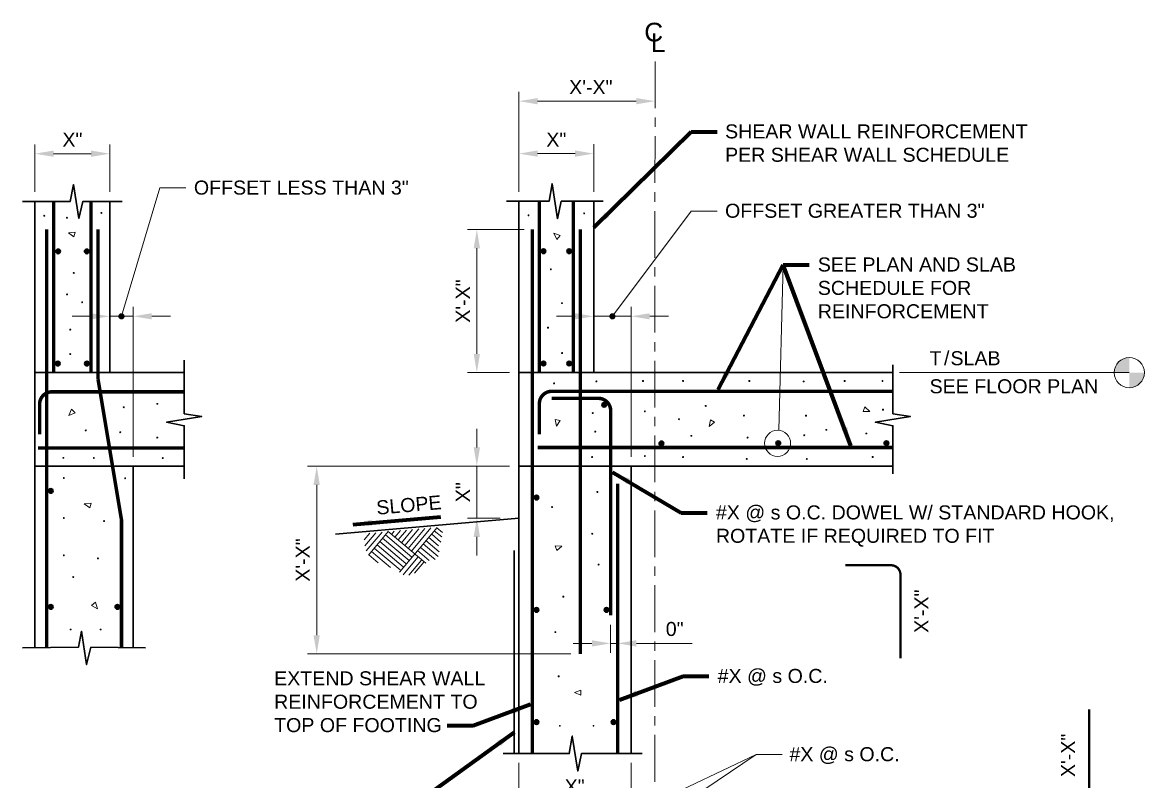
# Model space of a CAD drawing. Header units: inches. Extents: x -1630 to -1510, y 1601 to 1758.
# Drawn here: x -1629.7 to -1509.6, y 1677.3 to 1758.4 of the extents above; entities that cross this region are included whole.
import ezdxf

# ---------------------------------------------------------------- set-up
doc = ezdxf.new("R2010")
doc.units = ezdxf.units.IN
doc.header["$LTSCALE"] = 5
doc.header["$MEASUREMENT"] = 0
doc.linetypes.add('CENTER', pattern=[2, 1.25, -0.25, 0.25, -0.25])
doc.linetypes.add('HIDDEN', pattern=[0.375, 0.25, -0.125])
for name, color, linetype, lineweight in [('S-ANNO-DIMS', 1, 'Continuous', 20), ('S-ANNO-TEXT', 7, 'Continuous', 20), ('S-DETL', 3, 'Continuous', 30), ('S-DETL-PATT', 7, 'Continuous', 15), ('S-GRID', 9, 'CENTER', 20)]:
    doc.layers.add(name, color=color, linetype=linetype, lineweight=lineweight)
doc.styles.add('Romans', font='arial.ttf')
doc.dimstyles.get("Standard").update_dxf_attribs({"dimtxt": 0.18, "dimasz": 0.18, "dimexe": 0.18, "dimexo": 0.0625, "dimgap": 0.09, "dimtad": 0, "dimtih": 1, "dimtoh": 1, "dimdec": 4, "dimzin": 0, "dimdsep": 46, "dimtxsty": 'Standard', "dimcen": 0.09, "dimadec": 0, "dimazin": 0, "dimtfac": 1, "dimtdec": 4, "dimtofl": 0, "dimtmove": 0, "dimatfit": 3, "dimfxl": 1, "dimtolj": 1, "dimtzin": 0, "dimarcsym": 0})

# ---------------------------------------------------------------- blocks, each defined once
blk = doc.blocks.new('*D2')
at = {"layer": 'Defpoints', "color": 0, "transparency": 16777216}
for p in [(-1576.61, 1680.25), (-1564.61, 1680.25), (-1576.61, 1675.25)]:
    blk.add_point(p, dxfattribs=at)
at = {"layer": 'S-ANNO-DIMS', "transparency": 16777216}
for p, q in [((-1576.61, 1679.25), (-1576.61, 1674.25)), ((-1564.61, 1679.25), (-1564.61, 1674.25)), ((-1566.61, 1675.25), (-1574.61, 1675.25))]:
    blk.add_line(p, q, dxfattribs=at)
for points in [[(-1574.61, 1675.58), (-1574.61, 1674.91), (-1576.61, 1675.25)], [(-1566.61, 1675.58), (-1566.61, 1674.91), (-1564.61, 1675.25)]]:
    blk.add_solid(points, dxfattribs=at)
at = {"layer": 'S-ANNO-DIMS', "transparency": 16777216, "insert": (-1570.65, 1676.75), "char_height": 1.5, "attachment_point": 5, "style": 'Romans'}
blk.add_mtext('\\A1;X"', dxfattribs=at)
blk = doc.blocks.new('*D3')
at = {"layer": 'Defpoints', "color": 0, "transparency": 16777216}
for p in [(-1576.61, 1749.99), (-1562.06, 1749.99), (-1576.61, 1739.29)]:
    blk.add_point(p, dxfattribs=at)
at = {"layer": 'S-ANNO-DIMS', "transparency": 16777216}
for p, q in [((-1576.61, 1740.29), (-1576.61, 1750.99)), ((-1564.06, 1749.99), (-1574.61, 1749.99))]:
    blk.add_line(p, q, dxfattribs=at)
for points in [[(-1574.61, 1750.32), (-1574.61, 1749.65), (-1576.61, 1749.99)], [(-1564.06, 1750.32), (-1564.06, 1749.65), (-1562.06, 1749.99)]]:
    blk.add_solid(points, dxfattribs=at)
at = {"layer": 'S-ANNO-DIMS', "transparency": 16777216, "insert": (-1568.92, 1751.49), "char_height": 1.5, "attachment_point": 5, "style": 'Romans'}
blk.add_mtext('\\A1;X\'-X"', dxfattribs=at)
blk = doc.blocks.new('*D4')
at = {"layer": 'Defpoints', "color": 0, "transparency": 16777216}
for p in [(-1576.61, 1744.38), (-1576.61, 1739.29), (-1568.61, 1739.29)]:
    blk.add_point(p, dxfattribs=at)
at = {"layer": 'S-ANNO-DIMS', "transparency": 16777216}
for p, q in [((-1576.61, 1740.29), (-1576.61, 1745.38)), ((-1570.61, 1744.38), (-1574.61, 1744.38)), ((-1568.61, 1740.29), (-1568.61, 1745.38))]:
    blk.add_line(p, q, dxfattribs=at)
for points in [[(-1574.61, 1744.72), (-1574.61, 1744.05), (-1576.61, 1744.38)], [(-1570.61, 1744.72), (-1570.61, 1744.05), (-1568.61, 1744.38)]]:
    blk.add_solid(points, dxfattribs=at)
at = {"layer": 'S-ANNO-DIMS', "transparency": 16777216, "insert": (-1572.61, 1745.88), "char_height": 1.5, "attachment_point": 5, "style": 'Romans'}
blk.add_mtext('\\A1;X"', dxfattribs=at)
blk = doc.blocks.new('*D5')
at = {"layer": 'Defpoints', "color": 0, "transparency": 16777216}
for p in [(-1598.24, 1710.97), (-1576.61, 1710.97), (-1570.05, 1690.9)]:
    blk.add_point(p, dxfattribs=at)
at = {"layer": 'S-ANNO-DIMS', "transparency": 16777216}
for p, q in [((-1577.61, 1710.97), (-1599.24, 1710.97)), ((-1598.24, 1692.9), (-1598.24, 1708.97)), ((-1571.05, 1690.9), (-1599.24, 1690.9))]:
    blk.add_line(p, q, dxfattribs=at)
for points in [[(-1598.58, 1708.97), (-1597.91, 1708.97), (-1598.24, 1710.97)], [(-1598.58, 1692.9), (-1597.91, 1692.9), (-1598.24, 1690.9)]]:
    blk.add_solid(points, dxfattribs=at)
at = {"layer": 'S-ANNO-DIMS', "transparency": 16777216, "insert": (-1599.74, 1700.94), "char_height": 1.5, "attachment_point": 5, "rotation": 90, "style": 'Romans'}
blk.add_mtext('\\A1;X\'-X"', dxfattribs=at)
blk = doc.blocks.new('*D6')
at = {"layer": 'Defpoints', "color": 0, "transparency": 16777216}
for p in [(-1581.11, 1710.97), (-1576.61, 1710.97), (-1577.61, 1705.41)]:
    blk.add_point(p, dxfattribs=at)
at = {"layer": 'S-ANNO-DIMS', "transparency": 16777216}
for p, q in [((-1581.11, 1712.97), (-1581.11, 1714.97)), ((-1577.61, 1710.97), (-1582.11, 1710.97)), ((-1581.11, 1705.41), (-1581.11, 1710.97)), ((-1578.61, 1705.41), (-1582.11, 1705.41)), ((-1581.11, 1703.41), (-1581.11, 1701.41))]:
    blk.add_line(p, q, dxfattribs=at)
for points in [[(-1581.45, 1712.97), (-1580.78, 1712.97), (-1581.11, 1710.97)], [(-1581.45, 1703.41), (-1580.78, 1703.41), (-1581.11, 1705.41)]]:
    blk.add_solid(points, dxfattribs=at)
at = {"layer": 'S-ANNO-DIMS', "transparency": 16777216, "insert": (-1582.61, 1708.19), "char_height": 1.5, "attachment_point": 5, "rotation": 90, "style": 'Romans'}
blk.add_mtext('\\A1;X"', dxfattribs=at)
blk = doc.blocks.new('*D7')
at = {"layer": 'Defpoints', "color": 0, "transparency": 16777216}
for p in [(-1568.61, 1726.99), (-1568.61, 1720.97), (-1564.61, 1710.97)]:
    blk.add_point(p, dxfattribs=at)
at = {"layer": 'S-ANNO-DIMS', "transparency": 16777216}
for p, q in [((-1568.61, 1721.97), (-1568.61, 1727.99)), ((-1564.61, 1711.97), (-1564.61, 1727.99)), ((-1570.61, 1726.99), (-1572.61, 1726.99)), ((-1564.61, 1726.99), (-1568.61, 1726.99)), ((-1562.61, 1726.99), (-1560.61, 1726.99))]:
    blk.add_line(p, q, dxfattribs=at)
for points in [[(-1570.61, 1727.32), (-1570.61, 1726.66), (-1568.61, 1726.99)], [(-1562.61, 1727.32), (-1562.61, 1726.66), (-1564.61, 1726.99)]]:
    blk.add_solid(points, dxfattribs=at)
blk = doc.blocks.new('*D8')
at = {"layer": 'Defpoints', "color": 0, "transparency": 16777216}
for p in [(-1566.8, 1695.03), (-1566.05, 1695.03), (-1566.8, 1692.03)]:
    blk.add_point(p, dxfattribs=at)
at = {"layer": 'S-ANNO-DIMS', "transparency": 16777216}
for p, q in [((-1566.8, 1694.03), (-1566.8, 1691.03)), ((-1566.05, 1694.03), (-1566.05, 1691.03)), ((-1568.8, 1692.03), (-1570.8, 1692.03)), ((-1566.8, 1692.03), (-1566.05, 1692.03)), ((-1564.05, 1692.03), (-1558.09, 1692.03))]:
    blk.add_line(p, q, dxfattribs=at)
for points in [[(-1568.8, 1692.36), (-1568.8, 1691.69), (-1566.8, 1692.03)], [(-1564.05, 1692.36), (-1564.05, 1691.69), (-1566.05, 1692.03)]]:
    blk.add_solid(points, dxfattribs=at)
at = {"layer": 'S-ANNO-DIMS', "transparency": 16777216, "insert": (-1559.95, 1693.56), "char_height": 1.5, "attachment_point": 5, "style": 'Romans'}
blk.add_mtext('\\A1;0"', dxfattribs=at)
blk = doc.blocks.new('*D13')
at = {"layer": 'Defpoints', "color": 0, "transparency": 16777216}
for p in [(-1620.38, 1726.99), (-1620.38, 1720.97), (-1617.88, 1710.97)]:
    blk.add_point(p, dxfattribs=at)
at = {"layer": 'S-ANNO-DIMS', "transparency": 16777216}
for p, q in [((-1620.38, 1721.97), (-1620.38, 1727.99)), ((-1617.88, 1711.97), (-1617.88, 1727.99)), ((-1622.38, 1726.99), (-1624.38, 1726.99)), ((-1617.88, 1726.99), (-1620.38, 1726.99)), ((-1615.88, 1726.99), (-1613.88, 1726.99))]:
    blk.add_line(p, q, dxfattribs=at)
for points in [[(-1622.38, 1727.32), (-1622.38, 1726.66), (-1620.38, 1726.99)], [(-1615.88, 1727.32), (-1615.88, 1726.66), (-1617.88, 1726.99)]]:
    blk.add_solid(points, dxfattribs=at)
blk = doc.blocks.new('*D10')
at = {"layer": 'Defpoints', "color": 0, "transparency": 16777216}
for p in [(-1628.38, 1744.37), (-1628.38, 1739.28), (-1620.38, 1739.28)]:
    blk.add_point(p, dxfattribs=at)
at = {"layer": 'S-ANNO-DIMS', "transparency": 16777216}
for p, q in [((-1628.38, 1740.28), (-1628.38, 1745.37)), ((-1622.38, 1744.37), (-1626.38, 1744.37)), ((-1620.38, 1740.28), (-1620.38, 1745.37))]:
    blk.add_line(p, q, dxfattribs=at)
for points in [[(-1626.38, 1744.71), (-1626.38, 1744.04), (-1628.38, 1744.37)], [(-1622.38, 1744.71), (-1622.38, 1744.04), (-1620.38, 1744.37)]]:
    blk.add_solid(points, dxfattribs=at)
at = {"layer": 'S-ANNO-DIMS', "transparency": 16777216, "insert": (-1624.37, 1745.87), "char_height": 1.5, "attachment_point": 5, "style": 'Romans'}
blk.add_mtext('\\A1;X"', dxfattribs=at)
blk = doc.blocks.new('*D12')
at = {"layer": 'Defpoints', "color": 0, "transparency": 16777216}
for p in [(-1581.11, 1736.27), (-1575.04, 1736.27), (-1576.61, 1720.97)]:
    blk.add_point(p, dxfattribs=at)
at = {"layer": 'S-ANNO-DIMS', "transparency": 16777216}
for p, q in [((-1576.04, 1736.27), (-1582.11, 1736.27)), ((-1581.11, 1722.97), (-1581.11, 1734.27)), ((-1577.61, 1720.97), (-1582.11, 1720.97))]:
    blk.add_line(p, q, dxfattribs=at)
for points in [[(-1581.45, 1734.27), (-1580.78, 1734.27), (-1581.11, 1736.27)], [(-1581.45, 1722.97), (-1580.78, 1722.97), (-1581.11, 1720.97)]]:
    blk.add_solid(points, dxfattribs=at)
at = {"layer": 'S-ANNO-DIMS', "transparency": 16777216, "insert": (-1582.61, 1728.62), "char_height": 1.5, "attachment_point": 5, "rotation": 90, "style": 'Romans'}
blk.add_mtext('\\A1;X\'-X"', dxfattribs=at)

msp = doc.modelspace()

# ---------------------------------------------------------------- hatches: boundary and pattern name
at = {"layer": 'S-ANNO-TEXT'}
h = msp.add_hatch(color=256, dxfattribs=at)
h.dxf.hatch_style = 1
h.paths.add_polyline_path([(-1511.3272154, 1722.5843473, 0.4142135624), (-1512.9407896, 1720.9707732), (-1511.3272154, 1720.9707732)])
h = msp.add_hatch(color=256, dxfattribs=at)
h.dxf.hatch_style = 1
h.paths.add_polyline_path([(-1509.7132522, 1720.9694994), (-1511.3268263, 1720.9694994), (-1511.3268263, 1719.3559253, 0.4142135624)])
at = {"layer": 'S-DETL'}
h = msp.add_hatch(color=256, dxfattribs=at)
h.dxf.hatch_style = 1
h.paths.add_polyline_path([(-1626.1603829, 1733.9348993, 1), (-1625.6603829, 1733.9348993, 1)])
h = msp.add_hatch(color=256, dxfattribs=at)
h.dxf.hatch_style = 1
h.paths.add_polyline_path([(-1622.5904963, 1733.9348993, 1), (-1623.0904963, 1733.9348993, 1)])
h = msp.add_hatch(color=256, dxfattribs=at)
h.dxf.hatch_style = 1
h.paths.add_polyline_path([(-1574.2376546, 1733.9429403, 1), (-1573.7376546, 1733.9429403, 1)])
h = msp.add_hatch(color=256, dxfattribs=at)
h.dxf.hatch_style = 1
h.paths.add_polyline_path([(-1570.9876546, 1733.9429403, 1), (-1571.4876546, 1733.9429403, 1)])
h = msp.add_hatch(color=256, dxfattribs=at)
h.dxf.hatch_style = 1
h.paths.add_polyline_path([(-1626.1879396, 1721.9388326, 1), (-1625.6879396, 1721.9388326, 1)])
h = msp.add_hatch(color=256, dxfattribs=at)
h.dxf.hatch_style = 1
h.paths.add_polyline_path([(-1623.0629396, 1721.9388326, 1), (-1622.5629396, 1721.9388326, 1)])
h = msp.add_hatch(color=256, dxfattribs=at)
h.dxf.hatch_style = 1
h.paths.add_polyline_path([(-1574.2376546, 1721.9468736, 1), (-1573.7376546, 1721.9468736, 1)])
h = msp.add_hatch(color=256, dxfattribs=at)
h.dxf.hatch_style = 1
h.paths.add_polyline_path([(-1570.9876546, 1721.9468736, 1), (-1571.4876546, 1721.9468736, 1)])
h = msp.add_hatch(color=256, dxfattribs=at)
h.dxf.hatch_style = 1
h.paths.add_polyline_path([(-1567.7439362, 1717.5269916, 1), (-1567.2439362, 1717.5269916, 1)])
h = msp.add_hatch(color=256, dxfattribs=at)
h.dxf.hatch_style = 1
h.paths.add_polyline_path([(-1561.1145547, 1713.4094797, 1), (-1561.6145547, 1713.4094797, 1)])
h = msp.add_hatch(color=256, dxfattribs=at)
h.dxf.hatch_style = 1
h.paths.add_polyline_path([(-1548.6212662, 1713.4213861, 1), (-1549.1212662, 1713.4213861, 1)])
h = msp.add_hatch(color=256, dxfattribs=at)
h.dxf.hatch_style = 1
h.paths.add_polyline_path([(-1537.0609187, 1713.4166299, 1), (-1537.5609187, 1713.4166299, 1)])
h = msp.add_hatch(color=256, dxfattribs=at)
h.dxf.hatch_style = 1
h.paths.add_polyline_path([(-1626.4379396, 1708.3205491, 1), (-1626.9379396, 1708.3205491, 1)])
h = msp.add_hatch(color=256, dxfattribs=at)
h.dxf.hatch_style = 1
h.paths.add_polyline_path([(-1574.4876546, 1707.6076591, 1), (-1574.9876546, 1707.6076591, 1)])
h = msp.add_hatch(color=256, dxfattribs=at)
h.dxf.hatch_style = 1
h.paths.add_polyline_path([(-1626.4379396, 1695.9236027, 1), (-1626.9379396, 1695.9236027, 1)])
h = msp.add_hatch(color=256, dxfattribs=at)
h.dxf.hatch_style = 1
h.paths.add_polyline_path([(-1619.3129396, 1695.9236027, 1), (-1619.8129396, 1695.9236027, 1)])
h = msp.add_hatch(color=256, dxfattribs=at)
h.dxf.hatch_style = 1
h.paths.add_polyline_path([(-1574.4876546, 1695.6115924, 1), (-1574.9876546, 1695.6115924, 1)])
h = msp.add_hatch(color=256, dxfattribs=at)
h.dxf.hatch_style = 1
h.paths.add_polyline_path([(-1566.9876546, 1695.6115924, 1), (-1567.4876546, 1695.6115924, 1)])
h = msp.add_hatch(color=256, dxfattribs=at)
h.dxf.hatch_style = 1
h.paths.add_polyline_path([(-1574.4876546, 1683.6155257, 1), (-1574.9876546, 1683.6155257, 1)])
h = msp.add_hatch(color=256, dxfattribs=at)
h.dxf.hatch_style = 1
h.paths.add_polyline_path([(-1566.2376546, 1683.6155257, 1), (-1566.7376546, 1683.6155257, 1)])

# ---------------------------------------------------------------- linework, layer by layer
at = {"layer": 'S-ANNO-DIMS', "const_width": 0.3333333}
for points in [[(-1619.2921062, 1726.9894766, 1), (-1618.9587729, 1726.9894766, 1)], [(-1566.7793213, 1726.9894766, 1), (-1566.4459879, 1726.9894766, 1)]]:
    msp.add_lwpolyline(points, format="xyb", close=True, dxfattribs=at)
at = {"layer": 'S-ANNO-TEXT'}
msp.add_line((-1511.3272154, 1720.9707732), (-1535.9126182, 1720.9707732), dxfattribs=at)
for points in [[(-1612.2330243, 1740.712678), (-1615.0067271, 1740.712678), (-1619.1254396, 1726.9894766)], [(-1555.4177219, 1738.2340331), (-1558.1914247, 1738.2340331), (-1566.6126546, 1726.9894766)], [(-1548.8192726, 1714.8041394), (-1548.3446631, 1732.4903253)], [(-1572.8277076, 1669.905103), (-1551.2282151, 1680.1606366), (-1548.4545123, 1680.1599574)], [(-1566.384254, 1669.9316894), (-1551.2282151, 1680.1606366), (-1548.4545123, 1680.1599574)]]:
    msp.add_lwpolyline(points, dxfattribs=at)
for centre, radius in [((-1511.3272154, 1720.9707732), 1.6135741), ((-1548.9471908, 1713.4151559), 1.3948614)]:
    msp.add_circle(centre, radius, dxfattribs=at)
at = {"layer": 'S-DETL', "linetype": 'Continuous'}
for p, q in [((-1628.3754396, 1691.542712), (-1628.3754396, 1739.2795306)), ((-1620.3754396, 1720.9707732), (-1620.3754396, 1739.2795306)), ((-1576.6126546, 1739.2875717), (-1576.6126546, 1680.2524117)), ((-1568.6126546, 1739.2875717), (-1568.6126546, 1720.9707732)), ((-1576.6126546, 1730.7568213), (-1576.6126546, 1681.6527153)), ((-1620.3754396, 1720.9707732), (-1628.3754396, 1720.9707732)), ((-1620.3754396, 1720.9707732), (-1612.4131633, 1720.9707732)), ((-1568.6126546, 1720.9707732), (-1576.6126546, 1720.9707732)), ((-1568.6126546, 1720.9707732), (-1536.6108124, 1720.9707732)), ((-1617.8754396, 1710.9707732), (-1628.3754396, 1710.9707732)), ((-1617.8754396, 1691.542712), (-1617.8754396, 1710.9707732)), ((-1617.8754396, 1710.9707732), (-1612.4131633, 1710.9707732)), ((-1576.6126546, 1710.9707732), (-1536.6108124, 1710.9707732)), ((-1564.6126546, 1710.9707732), (-1564.6126546, 1680.2524117)), ((-1576.6126546, 1705.4085621), (-1596.2443749, 1703.6910091)), ((-1577.1126546, 1701.9446009), (-1577.1126546, 1680.2524117))]:
    msp.add_line(p, q, dxfattribs=at)
for points in [[(-1629.7136413, 1739.2795306), (-1624.5999096, 1739.2795306), (-1624.2697995, 1741.0639528), (-1623.6676872, 1737.4554917), (-1623.2403816, 1739.2795306), (-1619.0372378, 1739.2795306)], [(-1567.5908951, 1739.2875717), (-1572.0867, 1739.2875717), (-1572.4730238, 1737.4111049), (-1573.0687276, 1741.1640385), (-1573.381472, 1739.2875717), (-1577.9508563, 1739.2875717)], [(-1612.4131633, 1709.6325714), (-1612.4131633, 1715.2865975), (-1614.2896301, 1715.6729213), (-1610.5366965, 1716.2686251), (-1612.4131633, 1716.5813695), (-1612.4131633, 1722.3089749)], [(-1536.6108124, 1710.1358393), (-1536.6108124, 1715.2865975), (-1538.4872792, 1715.6729213), (-1534.7343456, 1716.2686251), (-1536.6108124, 1716.5813695), (-1536.6108124, 1721.8057071)], [(-1629.7136413, 1691.542712), (-1623.7355433, 1691.6173469), (-1623.4027598, 1693.3255686), (-1622.8481193, 1689.7598554), (-1622.3859192, 1691.6173469), (-1616.5372378, 1691.542712)], [(-1563.4145583, 1680.2524117), (-1569.9284789, 1680.2524117), (-1570.3148027, 1678.3759449), (-1570.9105065, 1682.1288785), (-1571.223251, 1680.2524117), (-1578.310751, 1680.2524117)]]:
    msp.add_lwpolyline(points, dxfattribs=at)
at = {"layer": 'S-DETL', "const_width": 0.375}
for points in [[(-1626.3754396, 1739.2795306), (-1626.3754396, 1720.9707732)], [(-1622.3754396, 1739.2795306), (-1622.3754396, 1720.9707732)], [(-1574.4251546, 1720.9707732), (-1574.4251546, 1739.2875717)], [(-1570.8001546, 1720.9707732), (-1570.8001546, 1739.2875717)], [(-1627.1254396, 1736.2729783), (-1627.1254396, 1691.542712)], [(-1621.6254396, 1736.2729783), (-1621.6254396, 1720.2408149)], [(-1575.1751546, 1680.2524117), (-1575.1751546, 1736.2717753)], [(-1570.0501546, 1690.9002804), (-1570.0501546, 1736.2717753)], [(-1619.1254396, 1705.2408149), (-1621.6254396, 1720.2408149)], [(-1612.4131633, 1712.9075909), (-1628.0629396, 1712.9075909)], [(-1536.6108124, 1712.9707732), (-1574.590596, 1712.9707732)], [(-1566.0501546, 1709.0843224), (-1566.0501546, 1680.2524117)], [(-1619.1254396, 1705.2408149), (-1619.1254396, 1691.5010669)]]:
    msp.add_lwpolyline(points, dxfattribs=at)
for points in [[(-1612.4131633, 1718.9177067), (-1626.5629396, 1718.9177067, 0.4142135624), (-1627.8754396, 1717.6052067), (-1627.8754396, 1714.3571954)], [(-1562.4251546, 1718.9707732), (-1536.6108124, 1718.9707732), (-1573.1126546, 1718.9707732, 0.4142135624), (-1574.4251546, 1717.6582732), (-1574.4251546, 1714.3799365)], [(-1566.8001546, 1695.0261301), (-1566.8001546, 1716.9082732, 0.4142135624), (-1568.1126546, 1718.2207732), (-1573.1126546, 1718.2207732)]]:
    msp.add_lwpolyline(points, format="xyb", dxfattribs=at)
at = {"layer": 'S-DETL', "lineweight": 25, "const_width": 0.25}
for points in [[(-1535.8038028, 1690.4461819), (-1535.8038028, 1699.3803477, 0.4142135624), (-1536.8038028, 1700.3803477), (-1541.7160006, 1700.3803477)], [(-1515.6258392, 1684.9705356), (-1515.6258392, 1676.0363698, 0.4142135624), (-1514.6258392, 1675.0363698), (-1509.7136413, 1675.0363698)]]:
    msp.add_lwpolyline(points, format="xyb", dxfattribs=at)
at = {"layer": 'S-DETL'}
for centre in [(-1625.9103829, 1733.9348993), (-1622.8404963, 1733.9348993), (-1573.9876546, 1733.9429403), (-1571.2376546, 1733.9429403), (-1625.9379396, 1721.9388326), (-1622.8129396, 1721.9388326), (-1573.9876546, 1721.9468736), (-1571.2376546, 1721.9468736), (-1567.4939362, 1717.5269916), (-1561.3645547, 1713.4094797), (-1548.8712662, 1713.4213861), (-1537.3109187, 1713.4166299), (-1626.6879396, 1708.3205491), (-1574.7376546, 1707.6076591), (-1626.6879396, 1695.9236027), (-1619.5629396, 1695.9236027), (-1574.7376546, 1695.6115924), (-1567.2376546, 1695.6115924), (-1574.7376546, 1683.6155257), (-1566.4876546, 1683.6155257)]:
    msp.add_circle(centre, 0.25, dxfattribs=at)
at = {"layer": 'S-DETL-PATT'}
for p, q in [((-1593.1513429, 1703.093517), (-1592.5554768, 1703.8036425)), ((-1593.0942132, 1702.4405212), (-1591.9024811, 1703.8607722)), ((-1592.936531, 1701.9073591), (-1591.2494853, 1703.9179019)), ((-1592.7054457, 1701.4616755), (-1590.5964895, 1703.9750317)), ((-1590.8944225, 1703.6199689), (-1588.0673152, 1701.2477442)), ((-1590.5964895, 1703.9750317), (-1586.5688972, 1700.5954805)), ((-1590.2414267, 1703.6770986), (-1589.9434937, 1704.0321614)), ((-1589.886364, 1703.3791656), (-1589.2904979, 1704.0892911)), ((-1589.5313012, 1703.0812326), (-1588.6375021, 1704.1464209)), ((-1589.3845266, 1699.65075), (-1585.3725232, 1704.4320695)), ((-1589.1762384, 1702.7832995), (-1587.9845063, 1704.2035506)), ((-1588.8211757, 1702.4853665), (-1587.3315105, 1704.2606803)), ((-1588.4661129, 1702.1874335), (-1586.6785147, 1704.31781)), ((-1588.1110502, 1701.8895005), (-1586.0255189, 1704.3749398)), ((-1585.9683892, 1703.721944), (-1584.9475209, 1702.8653262)), ((-1585.6704562, 1704.0770067), (-1584.8712181, 1703.4063588)), ((-1585.4017206, 1704.3972734), (-1584.7687051, 1703.8661027)), ((-1592.0861546, 1702.1997179), (-1589.3144541, 1699.8739774)), ((-1591.7882216, 1702.5547806), (-1588.9980497, 1700.2135484)), ((-1591.4902886, 1702.9098434), (-1588.7185881, 1700.584103)), ((-1591.1923555, 1703.2649062), (-1588.3467761, 1700.8771815)), ((-1587.1601213, 1702.3016929), (-1585.5851865, 1700.9801581)), ((-1586.8621883, 1702.6567557), (-1585.2503099, 1701.3042291)), ((-1586.5642553, 1703.0118185), (-1585.1440042, 1701.8200863)), ((-1586.2663222, 1703.3668812), (-1585.201134, 1702.4730821)), ((-1592.6820207, 1701.4895924), (-1591.6648724, 1700.6361036)), ((-1592.3840877, 1701.8446551), (-1590.3511485, 1700.138809)), ((-1588.9974251, 1699.3649833), (-1587.4166968, 1701.248822)), ((-1587.4580544, 1701.9466302), (-1586.1970926, 1700.8885501)), ((-1588.3955822, 1699.3320738), (-1587.0473161, 1700.9388749)), ((-1587.796077, 1699.5214276), (-1586.7887505, 1700.7219126))]:
    msp.add_line(p, q, dxfattribs=at)
at = {"layer": 'S-DETL-PATT', "flags": 128}
for points in [[(-1627.4357661, 1737.7367423, 1), (-1627.3320861, 1737.7367423, 1)], [(-1625.0057961, 1737.5273585, 1), (-1624.9021161, 1737.5273585, 1)], [(-1621.313587, 1738.0354157, 1), (-1621.209907, 1738.0354157, 1)], [(-1575.5778323, 1737.7362877, -1), (-1575.5958361, 1737.8383926, -1)], [(-1569.623928, 1737.9352515, -1), (-1569.6419319, 1738.0373563, -1)], [(-1624.2747442, 1731.6213589, 1), (-1624.1710642, 1731.6213589, 1)], [(-1573.1883208, 1731.9585286, -1), (-1573.2063246, 1732.0606335, -1)], [(-1624.9872465, 1729.332086, 1), (-1624.8835665, 1729.332086, 1)], [(-1623.3793833, 1728.4892226, 1), (-1623.2757033, 1728.4892226, 1)], [(-1572.009368, 1728.3451463, -1), (-1572.0273719, 1728.4472512, -1)], [(-1624.6568735, 1725.5630577, 1), (-1624.5531935, 1725.5630577, 1)], [(-1573.498206, 1725.7210725, -1), (-1573.5162098, 1725.8231774, -1)], [(-1624.6568735, 1722.9529438, 1), (-1624.5531935, 1722.9529438, 1)], [(-1571.9949572, 1723.0118476, -1), (-1572.0129611, 1723.1139525, -1)], [(-1572.8402048, 1719.7782922, -1), (-1572.8582086, 1719.8803971, -1)], [(-1568.3079693, 1719.9752326, -1), (-1568.3259732, 1720.0773375, -1)], [(-1563.3323622, 1720.0244677, -1), (-1563.3503661, 1720.1265726, -1)], [(-1559.0464384, 1720.0244677, -1), (-1559.0644423, 1720.1265726, -1)], [(-1551.9525033, 1720.0244677, -1), (-1551.9705071, 1720.1265726, -1)], [(-1546.1394153, 1719.9752326, -1), (-1546.1574192, 1720.0773375, -1)], [(-1541.7549669, 1720.0244677, -1), (-1541.7729707, 1720.1265726, -1)], [(-1537.71536, 1720.0244677, -1), (-1537.7333639, 1720.1265726, -1)], [(-1618.9256607, 1717.2648405, 1), (-1618.8219807, 1717.2648405, 1)], [(-1615.3401322, 1717.6340355, 1), (-1615.2364522, 1717.6340355, 1)], [(-1568.7020786, 1716.5962248, -1), (-1568.7200824, 1716.6983296, -1)], [(-1563.1353076, 1716.7749399, -1), (-1563.1533115, 1716.8770448, -1)], [(-1556.6325311, 1717.3657639, -1), (-1556.6505349, 1717.4678687, -1)], [(-1537.6660977, 1716.971883, -1), (-1537.6841015, 1717.0739879, -1)], [(-1559.4898101, 1715.9379404, -1), (-1559.5078139, 1716.0400453, -1)], [(-1552.5436619, 1716.331824, -1), (-1552.5616657, 1716.4339288, -1)], [(-1545.8930984, 1716.331824, -1), (-1545.9111022, 1716.4339288, -1)], [(-1623.0020261, 1714.7992484, 1), (-1622.8983461, 1714.7992484, 1)], [(-1619.3058617, 1714.6048114, 1), (-1619.2021817, 1714.6048114, 1)], [(-1568.4383833, 1714.6085898, -1), (-1568.4563872, 1714.7106947, -1)], [(-1558.1596952, 1714.1654712, -1), (-1558.1776991, 1714.267576, -1)], [(-1546.0901477, 1714.2147063, -1), (-1546.1081515, 1714.3168111, -1)], [(-1543.7255026, 1714.8055302, -1), (-1543.7435065, 1714.9076351, -1)], [(-1539.4395841, 1714.4116467, -1), (-1539.457588, 1714.5137515, -1)], [(-1615.3401322, 1714.0239958, 1), (-1615.2364522, 1714.0239958, 1)], [(-1552.1495526, 1713.9685307, -1), (-1552.1675565, 1714.0706356, -1)], [(-1625.3818318, 1711.8644693, 1), (-1625.2781518, 1711.8644693, 1)], [(-1622.1309409, 1711.8462328, 1), (-1622.0272609, 1711.8462328, 1)], [(-1614.7633383, 1711.8328518, 1), (-1614.6596583, 1711.8328518, 1)], [(-1568.7711838, 1711.8953645, -1), (-1568.7891877, 1711.9974694, -1)], [(-1563.1353076, 1711.9991184, -1), (-1563.1533115, 1712.1012232, -1)], [(-1559.0429315, 1711.8953645, -1), (-1559.0609353, 1711.9974694, -1)], [(-1552.2331527, 1711.7009125, -1), (-1552.2511565, 1711.8030173, -1)], [(-1545.8125119, 1711.7009125, -1), (-1545.8305157, 1711.8030173, -1)], [(-1538.7595252, 1711.8953645, -1), (-1538.777529, 1711.9974694, -1)], [(-1625.3387807, 1709.7064622, 1), (-1625.2351007, 1709.7064622, 1)], [(-1618.7802471, 1709.6832668, 1), (-1618.6765671, 1709.6832668, 1)], [(-1568.208967, 1708.1664112, -1), (-1568.2269708, 1708.2685161, -1)], [(-1573.051611, 1706.5478885, -1), (-1573.0696149, 1706.6499934, -1)], [(-1625.3387807, 1705.4314137, 1), (-1625.2351007, 1705.4314137, 1)], [(-1621.0332186, 1705.1043795, 1), (-1620.9295386, 1705.1043795, 1)], [(-1568.7589331, 1703.694267, -1), (-1568.7769369, 1703.7963719, -1)], [(-1625.3387807, 1701.4413689, 1), (-1625.2351007, 1701.4413689, 1)], [(-1621.698572, 1701.1143347, 1), (-1621.594892, 1701.1143347, 1)], [(-1568.0839761, 1700.3963737, -1), (-1568.10198, 1700.4984786, -1)], [(-1624.3387237, 1699.1193123, 1), (-1624.2350437, 1699.1193123, 1)], [(-1571.8557951, 1696.9812971, -1), (-1571.873799, 1697.083402, -1)], [(-1624.6238727, 1693.5142482, 1), (-1624.5201927, 1693.5142482, 1)], [(-1621.4134196, 1693.5142482, 1), (-1621.3097396, 1693.5142482, 1)], [(-1572.6962799, 1693.1812869, -1), (-1572.7142837, 1693.2833917, -1)], [(-1572.3499008, 1688.4570797, -1), (-1572.3679046, 1688.5591846, -1)], [(-1572.2247095, 1683.1648315, -1), (-1572.2427133, 1683.2669364, -1)], [(-1568.6252591, 1683.1648315, -1), (-1568.6432629, 1683.2669364, -1)]]:
    msp.add_lwpolyline(points, format="xyb", close=True, dxfattribs=at)
for points in [[(-1624.2060042, 1735.4700529), (-1624.7996731, 1735.9000883), (-1624.077543, 1735.9844329)], [(-1572.556371, 1735.2176432), (-1572.8954784, 1735.8675504), (-1572.2117014, 1735.620498)], [(-1624.0841407, 1716.6782391), (-1624.7584037, 1716.3905888), (-1624.4590334, 1717.0531319)], [(-1539.6229881, 1717.2985395), (-1539.0820501, 1716.803808), (-1539.8090871, 1716.8020959)], [(-1572.2157911, 1715.8599816), (-1572.6090736, 1715.2413523), (-1572.7370084, 1715.9570468)], [(-1555.6771271, 1715.6660139), (-1556.2582755, 1715.2192031), (-1556.1337129, 1715.9354921)], [(-1622.5056752, 1706.5126139), (-1623.0993441, 1706.9426494), (-1622.377214, 1707.026994)], [(-1572.744516, 1702.444521), (-1572.0121262, 1702.4132429), (-1572.5679683, 1701.9446009)], [(-1621.9091459, 1696.4205338), (-1621.6888548, 1695.7213592), (-1622.3189239, 1696.0841247)], [(-1569.9871138, 1686.4946046), (-1570.6646375, 1686.7744884), (-1569.9820317, 1687.0247586)]]:
    msp.add_lwpolyline(points, close=True, dxfattribs=at)
at = {"layer": 'S-GRID', "linetype": 'CENTER', "ltscale": 0.8}
msp.add_line((-1562.0542241, 1754.2442657), (-1562.078629, 1642.3459121), dxfattribs=at)

# ---------------------------------------------------------------- texts
at = {"layer": 'S-ANNO-TEXT', "linetype": 'HIDDEN', "style": 'Romans'}
for s, p in [('C', (-1563.2026712, 1756.3688726)), ('L', (-1562.4992285, 1755.2442657))]:
    msp.add_text(s, height=2, dxfattribs=at).set_placement(p)
at = {"layer": 'S-ANNO-TEXT', "char_height": 1.499999989, "attachment_point": 1, "style": 'Romans'}
for s, insert in [('\\A1;SHEAR WALL REINFORCEMENT \\PPER SHEAR WALL SCHEDULE', (-1554.5624971, 1747.5072411)), ('\\A1;OFFSET LESS THAN 3"', (-1611.3777995, 1741.501401)), ('\\A1;OFFSET GREATER THAN 3"', (-1554.5624971, 1739.0227561)), ('\\A1;SEE PLAN AND SLAB \\PSCHEDULE FOR \\PREINFORCEMENT', (-1544.6430179, 1733.2790483)), ('\\A1;#X @ s O.C. DOWEL W/ STANDARD{\\A0; HOO}K,\\PROTATE IF REQUIRED TO FIT', (-1555.5419252, 1706.7795744)), ('\\A1;EXTEND SHEAR WALL \\PREINFORCEMENT TO \\PTOP OF FOOTING', (-1602.7941709, 1689.0447796)), ('\\A1;#X @ s O.C.', (-1555.3571521, 1689.29958)), ('\\A1;#X @ s O.C.', (-1547.6784209, 1680.9360488))]:
    msp.add_mtext(s, dxfattribs=dict(at, insert=insert))
at = {"layer": 'S-ANNO-TEXT', "insert": (-1532.6854699, 1723.2622125), "char_height": 1.499999989, "attachment_point": 1, "line_spacing_factor": 1.2, "style": 'Romans'}
msp.add_mtext('\\A1;{\\T1.2;T/}SLAB \\PSEE FLOOR PLAN', dxfattribs=at)
at = {"layer": 'S-ANNO-TEXT', "char_height": 1.49999999, "attachment_point": 1, "style": 'Romans'}
for s, insert, rotation in [('\\A1;SLOPE', (-1591.9252405, 1707.2712297), 5), ('\\A1;X\'-X"', (-1534.3038028, 1693.1484285), 90), ('\\A1;X\'-X"', (-1518.6258391, 1677.7386164), 90)]:
    msp.add_mtext(s, dxfattribs=dict(at, insert=insert, rotation=rotation))

# ---------------------------------------------------------------- dimensions: what is measured, and where the dimension line sits
at = {"layer": 'S-ANNO-DIMS'}
for base, p1, p2, angle, text, picture, middle in [((-1576.6126546, 1749.9866669), (-1562.0552181, 1749.9866669), (-1576.6126546, 1739.2875717), 180, 'X\'-X"', '*D3', (-1568.9227596, 1749.9866669)), ((-1628.3754396, 1744.3741824), (-1620.3754396, 1739.2795306), (-1628.3754396, 1739.2795306), 180, 'X"', '*D10', (-1624.3738378, 1744.3741824)), ((-1576.6126546, 1744.3822234), (-1568.6126546, 1739.2875717), (-1576.6126546, 1739.2875717), 180, 'X"', '*D4', (-1572.6110529, 1744.3822234)), ((-1581.1126546, 1736.2717753), (-1576.6126546, 1720.9707732), (-1575.0353691, 1736.2717753), 90, 'X\'-X"', '*D12', (-1581.1126546, 1728.6212743)), ((-1568.6126546, 1726.9894766), (-1564.6126546, 1710.9707732), (-1568.6126546, 1720.9707732), 180, ' ', '*D7', (-1566.6126546, 1726.9894766)), ((-1581.1126546, 1710.9707732), (-1577.6126546, 1705.4085621), (-1576.6126546, 1710.9707732), 90, 'X"', '*D6', (-1581.1126546, 1708.1896676)), ((-1598.2443748, 1710.9707732), (-1570.0501546, 1690.9002804), (-1576.6126546, 1710.9707732), 90, 'X\'-X"', '*D5', (-1598.2443748, 1700.9355268)), ((-1566.8001546, 1692.0261301), (-1566.0501546, 1695.0261301), (-1566.8001546, 1695.0261301), 180, '0"', '*D8', (-1559.9473043, 1692.0261301)), ((-1576.6126546, 1675.2476884), (-1564.6126546, 1680.2524117), (-1576.6126546, 1680.2524117), 180, 'X"', '*D2', (-1570.6492486, 1675.2476884))]:
    dim = msp.add_linear_dim(base=base, p1=p1, p2=p2, angle=angle, text=text, dimstyle='Standard', override={"dimscale": 16, "dimtxt": 0.09375, "dimasz": 0.125, "dimexe": 0.0625, "dimgap": 0.0625, "dimtih": 0, "dimtoh": 0, "dimdec": 5, "dimlfac": 1, "dimrnd": 0.03125, "dimzin": 7, "dimlunit": 4, "dimtxsty": 'Romans', "dimcen": 0.125, "dimclrd": 256, "dimclre": 256, "dimclrt": 256, "dimadec": 4, "dimtdec": 5, "dimtofl": 1, "dimtvp": 1, "dimfrac": 2, "dimtzin": 3, "dimlwd": 65535, "dimlwe": 65535}, dxfattribs=at)
    dim.commit()
    dim.dimension.update_dxf_attribs({"geometry": picture, "text_midpoint": middle, "dimtype": 128})
dim = msp.add_linear_dim(base=(-1620.3754396, 1726.9894766), p1=(-1617.8754396, 1710.9707732), p2=(-1620.3754396, 1720.9707732), text=' ', dimstyle='Standard', override={"dimscale": 16, "dimtxt": 0.09375, "dimasz": 0.125, "dimexe": 0.0625, "dimgap": 0.0625, "dimtih": 0, "dimtoh": 0, "dimdec": 5, "dimlfac": 1, "dimrnd": 0.03125, "dimzin": 7, "dimlunit": 4, "dimtxsty": 'Romans', "dimcen": 0.125, "dimclrd": 256, "dimclre": 256, "dimclrt": 256, "dimadec": 4, "dimtdec": 5, "dimtofl": 1, "dimtvp": 1, "dimfrac": 2, "dimtzin": 3, "dimlwd": 65535, "dimlwe": 65535}, dxfattribs=at)
dim.commit()
dim.dimension.update_dxf_attribs({"geometry": '*D13', "text_midpoint": (-1619.1254396, 1726.9894766), "dimtype": 128})

# ---------------------------------------------------------------- leaders
at = {"layer": 'S-ANNO-TEXT'}
for points, override in [([(-1568.6126546, 1736.4674964), (-1558.1914247, 1746.7185181), (-1555.4177219, 1746.7185181)], {"dimscale": 16, "dimtxt": 0.09375, "dimasz": 0.125, "dimexe": 0.0625, "dimgap": 0.0625, "dimtad": 0, "dimtih": 0, "dimtoh": 0, "dimdec": 5, "dimlfac": 16, "dimrnd": 0.03125, "dimzin": 7, "dimlunit": 4, "dimtxsty": 'Romans', "dimcen": 0.125, "dimclrd": 256, "dimclre": 256, "dimclrt": 256, "dimadec": 4, "dimtdec": 5, "dimtofl": 1, "dimtvp": 1, "dimfrac": 2, "dimtzin": 3, "dimlwd": 65535, "dimlwe": 65535}), ([(-1555.3135607, 1719.1582732), (-1548.3446631, 1732.4903253), (-1545.5709603, 1732.4903253)], {"dimscale": 16, "dimtxt": 0.09375, "dimasz": 0.125, "dimexe": 0.0625, "dimgap": 0.0625, "dimtad": 0, "dimtih": 0, "dimtoh": 0, "dimdec": 5, "dimlfac": 16, "dimrnd": 0.03125, "dimzin": 7, "dimlunit": 4, "dimtxsty": 'Romans', "dimcen": 0.125, "dimclrd": 256, "dimclre": 256, "dimclrt": 256, "dimadec": 4, "dimtdec": 5, "dimtofl": 1, "dimtvp": 1, "dimfrac": 2, "dimtzin": 3, "dimlwd": 65535, "dimlwe": 65535}), ([(-1541.1017555, 1713.1582732), (-1548.3446631, 1732.4903253), (-1545.5709603, 1732.4903253)], {"dimscale": 16, "dimtxt": 0.09375, "dimasz": 0.125, "dimexe": 0.0625, "dimgap": 0.0625, "dimtad": 0, "dimtih": 0, "dimtoh": 0, "dimdec": 5, "dimlfac": 16, "dimrnd": 0.03125, "dimzin": 7, "dimlunit": 4, "dimtxsty": 'Romans', "dimcen": 0.125, "dimclrd": 256, "dimclre": 256, "dimclrt": 256, "dimadec": 4, "dimtdec": 5, "dimtofl": 1, "dimtvp": 1, "dimfrac": 2, "dimtzin": 3, "dimlwd": 65535, "dimlwe": 65535}), ([(-1566.6126546, 1710.3478481), (-1559.2435704, 1705.9908514), (-1556.4698676, 1705.9908514)], {"dimscale": 16, "dimtxt": 0.09375, "dimasz": 0.125, "dimexe": 0.0625, "dimgap": 0.0625, "dimtad": 0, "dimtih": 0, "dimtoh": 0, "dimdec": 5, "dimlfac": 16, "dimrnd": 0.03125, "dimzin": 7, "dimlunit": 4, "dimtxsty": 'Romans', "dimcen": 0.125, "dimclrd": 256, "dimclre": 256, "dimclrt": 256, "dimadec": 4, "dimtdec": 5, "dimtofl": 1, "dimtvp": 1, "dimfrac": 2, "dimtzin": 3, "dimlwd": 65535, "dimlwe": 65535}), ([(-1594.3369594, 1704.7492549), (-1584.9686796, 1705.5688732)], {"dimscale": 16, "dimtxt": 0.09375, "dimasz": 0.125, "dimexe": 0.0625, "dimgap": 0.0625, "dimtih": 0, "dimtoh": 0, "dimdec": 5, "dimlfac": 1, "dimrnd": 0.03125, "dimzin": 7, "dimlunit": 4, "dimtxsty": 'Romans', "dimcen": 0.125, "dimclrd": 256, "dimclre": 256, "dimclrt": 256, "dimadec": 4, "dimtdec": 5, "dimtofl": 1, "dimtvp": 1, "dimfrac": 2, "dimtzin": 3, "dimlwd": 65535, "dimlwe": 65535}), ([(-1565.8626546, 1685.9956814), (-1559.0587972, 1688.510857), (-1556.2850945, 1688.510857)], {"dimscale": 16, "dimtxt": 0.09375, "dimasz": 0.125, "dimexe": 0.0625, "dimgap": 0.0625, "dimtad": 0, "dimtih": 0, "dimtoh": 0, "dimdec": 5, "dimlfac": 16, "dimrnd": 0.03125, "dimzin": 7, "dimlunit": 4, "dimtxsty": 'Romans', "dimcen": 0.125, "dimclrd": 256, "dimclre": 256, "dimclrt": 256, "dimadec": 4, "dimtdec": 5, "dimtofl": 1, "dimtvp": 1, "dimfrac": 2, "dimtzin": 3, "dimlwd": 65535, "dimlwe": 65535}), ([(-1575.3626546, 1685.4938674), (-1581.5231968, 1683.2165055), (-1584.2968995, 1683.2165055)], {"dimscale": 16, "dimtxt": 0.09375, "dimasz": 0.125, "dimexe": 0.0625, "dimgap": 0.0625, "dimtad": 0, "dimtih": 0, "dimtoh": 0, "dimdec": 5, "dimlfac": 16, "dimrnd": 0.03125, "dimzin": 7, "dimlunit": 4, "dimtxsty": 'Romans', "dimcen": 0.125, "dimclrd": 256, "dimclre": 256, "dimclrt": 256, "dimadec": 4, "dimtdec": 5, "dimtofl": 1, "dimtvp": 1, "dimfrac": 2, "dimtzin": 3, "dimlwd": 65535, "dimlwe": 65535}), ([(-1577.1126546, 1682.5056222), (-1586.210605, 1675.9422031), (-1588.9843078, 1675.9422031)], {"dimscale": 16, "dimtxt": 0.09375, "dimasz": 0.125, "dimexe": 0.0625, "dimgap": 0.0625, "dimtad": 0, "dimtih": 0, "dimtoh": 0, "dimdec": 5, "dimlfac": 16, "dimrnd": 0.03125, "dimzin": 7, "dimlunit": 4, "dimtxsty": 'Romans', "dimcen": 0.125, "dimclrd": 256, "dimclre": 256, "dimclrt": 256, "dimadec": 4, "dimtdec": 5, "dimtofl": 1, "dimtvp": 1, "dimfrac": 2, "dimtzin": 3, "dimlwd": 65535, "dimlwe": 65535})]:
    msp.add_leader(points, dimstyle='Standard', override=override, dxfattribs=at)

doc.saveas('drawing.dxf')
